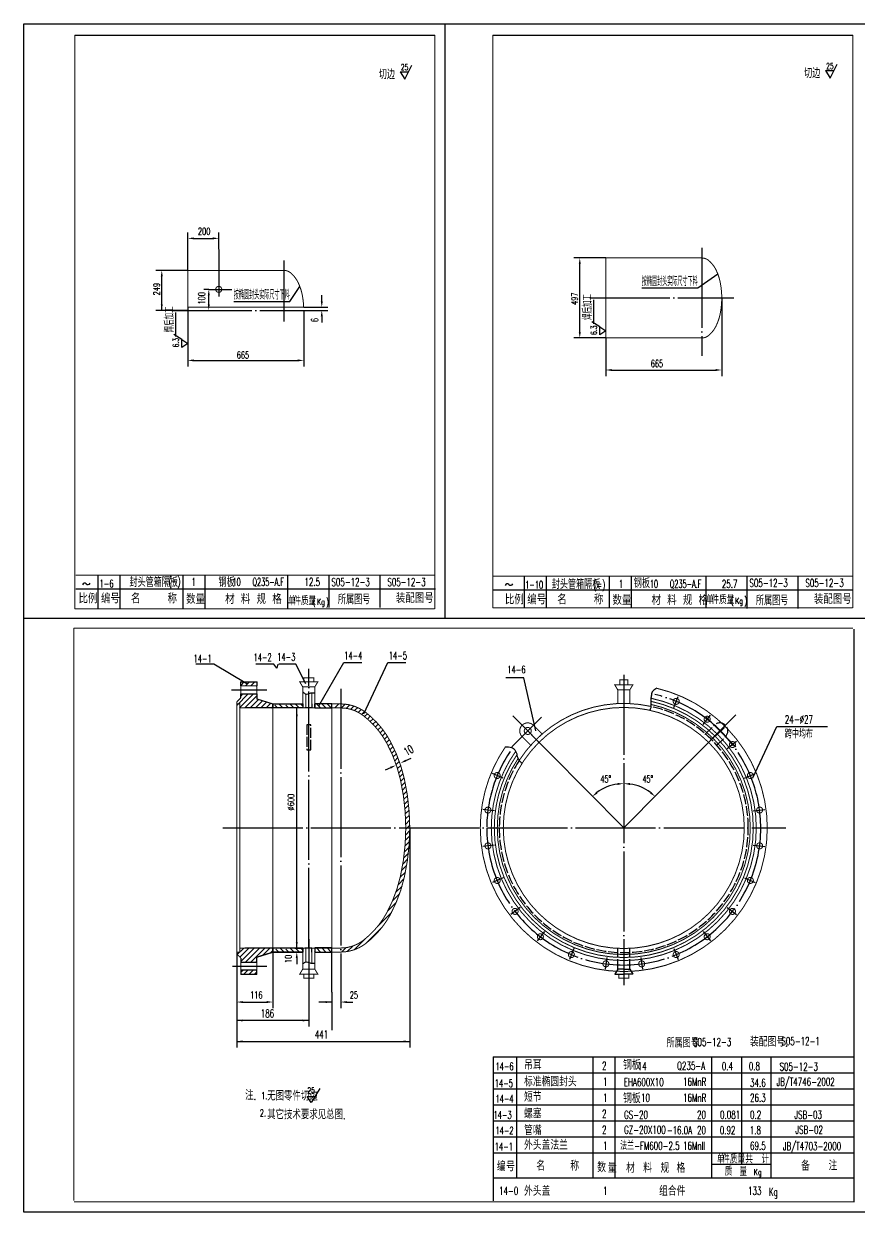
# Model space of a CAD drawing. Extents: x 0 to 841, y 0 to 594.
# Drawn here: x 0 to 418, y 0 to 594 of the extents above; entities that cross this region are included whole.
import ezdxf
from ezdxf.enums import TextEntityAlignment as Align

# ---------------------------------------------------------------- set-up
doc = ezdxf.new("R2010")
doc.units = 0
doc.header["$MEASUREMENT"] = 0
for name, pattern in [('A', [96, 45, -3, 0, -3, 45]), ('DH', [44, 40, -2, 0, -2]), ('XX', [6, 5, -1])]:
    doc.linetypes.add(name, pattern=pattern)
doc.layers.get('0').update_dxf_attribs({"linetype": 'CONTINUOUS'})
for name, color, linetype in [('1', 2, 'DH'), ('3', 3, 'XX'), ('4', 4, 'A'), ('5', 6, 'CONTINUOUS')]:
    doc.layers.add(name, color=color, linetype=linetype)
doc.styles.add('HZ', font='txt', dxfattribs={"width": 0.65, "bigfont": 'hztxt'})
doc.styles.add('HZ1', font='TXT1', dxfattribs={"width": 0.65, "bigfont": 'hzdx'})

# ---------------------------------------------------------------- blocks, each defined once
blk = doc.blocks.new('*X14')
at = {"color": 0}
for p, q in [((169.84, 260), (171.72, 261.88)), ((172.28, 259.79), (174, 261.5)), ((174.47, 259.32), (176.06, 260.92)), ((176.44, 258.64), (177.96, 260.17)), ((178.25, 257.79), (179.72, 259.26)), ((179.89, 256.79), (181.33, 258.23)), ((181.41, 255.66), (182.83, 257.08)), ((182.86, 254.45), (184.27, 255.87)), ((184.24, 253.19), (185.66, 254.6)), ((185.57, 251.86), (186.99, 253.28)), ((186.85, 250.49), (188.26, 251.9)), ((188.06, 249.05), (189.48, 250.47)), ((189.22, 247.55), (190.65, 248.98)), ((190.32, 246), (191.76, 247.44)), ((191.35, 244.39), (192.81, 245.84)), ((192.33, 242.71), (193.8, 244.18)), ((193.25, 240.98), (194.73, 242.46)), ((194.12, 239.2), (195.62, 240.7)), ((194.96, 237.39), (196.47, 238.9)), ((195.75, 235.53), (197.28, 237.06)), ((196.5, 233.62), (198.05, 235.17)), ((197.2, 231.67), (198.77, 233.24)), ((197.85, 229.67), (199.45, 231.27)), ((198.46, 227.62), (200.07, 229.24)), ((199.01, 225.52), (200.65, 227.17)), ((199.5, 223.36), (201.18, 225.04)), ((199.95, 221.17), (201.65, 222.86)), ((200.37, 218.93), (202.09, 220.65)), ((200.74, 216.65), (202.48, 218.39)), ((201.07, 214.33), (202.84, 216.1)), ((201.35, 211.96), (203.15, 213.76)), ((201.59, 209.54), (203.42, 211.38)), ((201.77, 207.08), (203.64, 208.95)), ((201.91, 204.56), (203.81, 206.47)), ((201.98, 201.98), (203.93, 203.93)), ((201.95, 196.65), (203.99, 198.69)), ((202, 199.35), (203.99, 201.34)), ((201.36, 188.1), (203.58, 190.32)), ((201.63, 191.03), (203.79, 193.19)), ((201.83, 193.88), (203.93, 195.97)), ((200.52, 181.95), (202.9, 184.34)), ((200.99, 185.08), (203.29, 187.38)), ((199.93, 178.72), (202.42, 181.2)), ((198.28, 171.77), (201.08, 174.57)), ((199.21, 175.35), (201.82, 177.95)), ((195.36, 163.54), (198.87, 167.05)), ((197.04, 167.88), (200.13, 170.97)), ((192.98, 158.51), (197.18, 162.71)), ((188.01, 150.89), (194.8, 157.68)), ((182.18, 142.41), (190.19, 150.41)), ((176.28, 139.16), (181.71, 144.58)), ((169.82, 138), (171.99, 140.17)), ((172.73, 138.26), (175.46, 140.99))]:
    blk.add_line(p, q, dxfattribs=at)
blk = doc.blocks.new('V2Z')
for p, q in [((2, 3), (4.5, 7)), ((-2, 3), (2, 3)), ((0, 0), (-2, 3)), ((2, 3), (0, 0))]:
    blk.add_line(p, q)
at = {"style": 'HZ', "width": 0.6}
blk.add_text('25', height=3, dxfattribs=at).set_placement((-2, 4.5))
blk = doc.blocks.new('V2', base_point=(443, 362.5))
for p, q in [((443, 362.5), (446.5, 369.5)), ((440.74, 366.27), (443, 362.5)), ((440.74, 366.27), (444.5, 366.27))]:
    blk.add_line(p, q)
at = {"style": 'HZ', "width": 0.6}
blk.add_text('25', height=3, dxfattribs=at).set_placement((441, 367))
blk = doc.blocks.new('C4Z')
for p, q in [((2.5, 3), (5, 7)), ((0.5, 0), (-1.5, 3)), ((-1.5, 3), (2.5, 3)), ((2.5, 3), (0.5, 0))]:
    blk.add_line(p, q)
at = {"style": 'HZ', "width": 0.6}
blk.add_text('6.3', height=3, dxfattribs=at).set_placement((-1.5, 4.5))
blk = doc.blocks.new('F')
at = {"style": 'HZ', "width": 0.7}
for s, p in [('单  ', (7.05, 14.32)), ('件质量', (9.68, 14.32)), ('质', (10.9, 8.18))]:
    blk.add_text(s, height=4, dxfattribs=at).set_placement(p)
blk = doc.blocks.new('D')
at = {"style": 'HZ'}
for s, height, width, p in [('单  ', 4, 0.7, (2.95, 4.05)), ('件质量', 4, 0.7, (5.59, 4.05)), ('(', 3.5, 0.6, (15.27, 4.16)), ('Kg', 3, 0.7, (17.36, 4.1)), (')', 3.5, 0.6, (22, 3.89))]:
    blk.add_text(s, height=height, dxfattribs=dict(at, width=width)).set_placement(p)
blk = doc.blocks.new('BL')
at = {"layer": '5'}
for centre, radius, start, end in [((1.27, -0.34), 1.12, 49.07788, 162.09786), ((2.91, 1.38), 1.26, 223.92906, 329.5545)]:
    blk.add_arc(centre, radius, start, end, dxfattribs=at)
blk = doc.blocks.new('L')
at = {"layer": '4'}
blk.add_blockref('BL', (2.98, 2.54), dxfattribs=at)

msp = doc.modelspace()

# ---------------------------------------------------------------- linework, layer by layer
for p, q in [((0, 0), (0, 594)), ((0, 594), (841, 594)), ((25.5, 588.33), (205.5, 588.33)), ((210.5, 594), (210.5, 297)), ((234.5, 588.33), (414.5, 588.33)), ((82, 470.82), (82, 489.75)), ((97.5, 481.32), (97.5, 489.75)), ((85, 486.75), (94.5, 486.75)), ((97.5, 481.25), (97.5, 457.75)), ((291, 476.95), (275, 476.95)), ((82, 470.75), (66, 470.75)), ((278, 439.95), (278, 473.95)), ((69, 450.75), (69, 467.75)), ((337, 461.95), (347.02, 468.96)), ((92.5, 461.25), (90, 461.25)), ((92.5, 461.25), (104, 461.25)), ((92.5, 453.75), (92.5, 458.25)), ((92.56, 461.25), (95.5, 461.25)), ((133, 455.25), (138.02, 462.76)), ((149, 455.29), (149, 458.29)), ((309, 461.95), (337, 461.95)), ((82, 452.29), (82, 422.75)), ((105, 455.25), (133, 455.25)), ((140.03, 452.29), (152, 452.29)), ((285, 443.95), (285, 455.95)), ((349, 456.95), (349, 417.95)), ((82, 450.75), (66, 450.75)), ((76, 437.75), (76, 449.75)), ((92.56, 450.75), (95.5, 450.75)), ((140, 450.75), (140, 422.75)), ((146.06, 450.75), (152, 450.75)), ((149, 447.75), (149, 444.75)), ((291, 436.95), (275, 436.95)), ((291, 436.95), (291, 417.95)), ((85, 425.75), (137, 425.75)), ((294, 420.95), (346, 420.95)), ((37.01, 318.45), (37.01, 301.5)), ((48.01, 318.45), (48.01, 301.5)), ((79.51, 318.45), (79.51, 301.5)), ((90.51, 318.45), (90.51, 301.5)), ((131.92, 318.45), (131.92, 301.5)), ((152.58, 318.15), (152.58, 302.2)), ((178.07, 318.2), (178.07, 302.2)), ((250.16, 317.95), (250.16, 302)), ((261.16, 317.95), (261.16, 302)), ((292.66, 317.95), (292.66, 302)), ((303.66, 317.95), (303.66, 302)), ((341.03, 317.95), (341.03, 302)), ((361.58, 317.65), (361.58, 301.7)), ((387.07, 317.7), (387.07, 301.7)), ((205.85, 311.45), (26.01, 311.45)), ((414.5, 310.95), (234.5, 310.95)), ((0, 297), (841, 297)), ((95, 273.97), (86, 273.97)), ((111.5, 264.05), (95, 273.97)), ((125, 273.97), (116, 273.97)), ((126.5, 271.97), (125, 273.97)), ((127, 273.97), (126.5, 271.97)), ((136, 273.97), (127.5, 273.97)), ((141, 264.05), (136, 273.97)), ((147.5, 253.05), (159.99, 274.75)), ((159.99, 274.75), (168.99, 274.75)), ((170, 249.05), (181.99, 274.75)), ((181.99, 274.75), (190.99, 274.75)), ((142.5, 263.05), (142.5, 267.55)), ((108.5, 263.05), (108.5, 265.05)), ((108.5, 265.05), (116.5, 265.05)), ((116.5, 265.05), (116.5, 263.05)), ((250, 267.05), (241, 267.05)), ((256, 240.55), (250, 267.05)), ((103.84, 261.05), (121.5, 261.05)), ((108.5, 257.05), (108.5, 259.05)), ((108.5, 259.05), (116.5, 259.05)), ((108.5, 257.05), (108.5, 259.05)), ((116.5, 259.05), (116.5, 256.55)), ((116.5, 256.55), (124.5, 254.05)), ((124.5, 252.05), (110.5, 252.05)), ((124.5, 254.05), (124.5, 252.05)), ((124.5, 254.05), (139.5, 254.05)), ((124.5, 252.05), (124.5, 254.05)), ((124.5, 254.05), (139.5, 254.05)), ((139.5, 252.05), (124.5, 252.05)), ((139.5, 254.05), (139.5, 252.05)), ((139.5, 254.05), (139.5, 252.05)), ((144, 252.05), (140.5, 252.05)), ((144, 254.05), (144, 252.05)), ((145.5, 252.05), (145.5, 254.05)), ((145.5, 254.05), (145.5, 252.05)), ((154, 254.05), (145.5, 254.05)), ((145.5, 252.05), (154, 252.05)), ((154, 252.05), (154, 254.05)), ((157.5, 254.05), (155.5, 252.05)), ((244.05, 232.6), (258.89, 247.45)), ((300, 192.05), (244.47, 248.02)), ((300, 192.05), (356.03, 248.52)), ((355.95, 232.6), (341.11, 247.45)), ((252, 240.55), (256.56, 236)), ((348, 240.55), (343.44, 236)), ((350.85, 243.41), (350.85, 243.41)), ((350.85, 243.41), (350.85, 243.41)), ((364.55, 217.14), (376.54, 242.84)), ((376.54, 242.84), (401.93, 242.84)), ((124.5, 132.05), (110.5, 132.05)), ((124.5, 130.05), (124.5, 132.05)), ((124.5, 130.05), (124.5, 132.05)), ((139.46, 131.91), (124.52, 131.91)), ((124.52, 131.91), (124.52, 130)), ((135.56, 132.05), (139.5, 132.05)), ((139.46, 129.81), (139.46, 131.91)), ((139.5, 130.05), (139.5, 132.05)), ((139.5, 132.05), (139.5, 130.05)), ((144, 132.05), (140.5, 132.05)), ((142.5, 136.55), (142.5, 113.55)), ((144, 130.05), (144, 132.05)), ((144, 130.05), (144, 132.05)), ((145.5, 132.05), (145.5, 130.05)), ((145.5, 132.05), (145.5, 130.05)), ((153.97, 132.1), (145.52, 132.1)), ((145.52, 132.1), (145.52, 130)), ((153.97, 130), (153.97, 132.1)), ((300, 136.55), (300, 113.55)), ((108.5, 127.05), (108.5, 125.05)), ((108.5, 125.05), (116.5, 125.05)), ((116.5, 127.55), (124.5, 130.05)), ((116.5, 125.05), (116.5, 127.55)), ((139.5, 130.05), (124.5, 130.05)), ((124.52, 130), (139.3, 130)), ((124.52, 129.93), (124.52, 102.05)), ((136.06, 130.05), (139.5, 130.05)), ((136.5, 127.05), (136.5, 124.05)), ((145.52, 130), (153.97, 130)), ((154, 110.05), (154, 130.05)), ((104.42, 123.05), (121.5, 123.05)), ((108.5, 121.05), (108.5, 119.05)), ((116.5, 121.05), (108.5, 121.05)), ((108.5, 119.05), (116.5, 119.05)), ((116.5, 119.05), (116.5, 121.05)), ((142.5, 121.05), (142.5, 116.55)), ((300, 121.05), (300, 116.55)), ((106.5, 108.99), (106.5, 102.05)), ((154, 109.99), (154, 102.05)), ((154, 109.99), (154, 102.05)), ((158.5, 111.49), (158.5, 102.05)), ((106.5, 105.49), (106.5, 101.55)), ((109.5, 105.05), (121.52, 105.05)), ((142.5, 104.49), (142.5, 101.55)), ((154, 105.05), (147.5, 105.05)), ((154, 103.99), (154, 91.05)), ((161.5, 105.05), (164.5, 105.05)), ((106.5, 93.99), (106.5, 91.05)), ((234.65, 77.7), (234.65, 5.7)), ((234.65, 77.7), (414.65, 77.7)), ((246.49, 17.2), (246.49, 77.7)), ((284.65, 17.2), (284.65, 77.7)), ((295.65, 17.2), (295.65, 77.7)), ((344, 17.59), (344, 77.7)), ((358.88, 77.7), (358.88, 24.03)), ((373.65, 17.2), (373.65, 77.7)), ((234.65, 69.7), (414.65, 69.7)), ((234.65, 61.7), (414.65, 61.7)), ((234.65, 53.7), (414.65, 53.7)), ((234.65, 45.7), (414.65, 45.7)), ((234.65, 37.7), (414.65, 37.7)), ((234.65, 29.7), (414.65, 29.7)), ((344, 24.03), (373.65, 24.03)), ((234.62, 17.2), (414.65, 17.2)), ((841, 0), (0, 0))]:
    msp.add_line(p, q)
at = {"color": 0}
for p, q in [((108.5, 263.29), (110.27, 265.05)), ((110.92, 263.05), (112.92, 265.05)), ((113.57, 263.05), (115.57, 265.05)), ((116.22, 263.05), (116.5, 263.33)), ((106.5, 253.33), (112.22, 259.05)), ((107.87, 252.05), (114.87, 259.05)), ((108.5, 257.99), (109.57, 259.05)), ((110.52, 252.05), (116.5, 258.03)), ((113.18, 252.05), (117.4, 256.27)), ((115.83, 252.05), (119.42, 255.64)), ((118.48, 252.05), (121.44, 255.01)), ((121.13, 252.05), (123.46, 254.38)), ((123.78, 252.05), (124.5, 252.77)), ((126.94, 252.05), (125.5, 253.5)), ((129.6, 252.05), (127.6, 254.05)), ((132.44, 252.05), (131, 253.5)), ((135.1, 252.05), (133.1, 254.05)), ((137.75, 252.05), (135.75, 254.05)), ((139.5, 252.95), (138.4, 254.05)), ((145.7, 252.05), (145.5, 252.26)), ((148.35, 252.05), (146.35, 254.05)), ((151.01, 252.05), (149.01, 254.05)), ((153.66, 252.05), (151.66, 254.05)), ((106.75, 128.8), (110, 132.05)), ((108, 127.55), (112.5, 132.05)), ((108.5, 125.4), (115.15, 132.05)), ((110.8, 125.05), (117.8, 132.05)), ((113.45, 125.05), (120.45, 132.05)), ((119.56, 128.51), (123.11, 132.05)), ((123.42, 129.72), (124.5, 130.8)), ((127.53, 130), (126.02, 131.51)), ((130.18, 130), (128.27, 131.91)), ((132.53, 130), (131.02, 131.51)), ((135.18, 130), (133.27, 131.91)), ((137.83, 130), (135.92, 131.91)), ((139.46, 131.01), (138.57, 131.91)), ((148.44, 130), (146.33, 132.1)), ((151.09, 130), (148.98, 132.1)), ((153.74, 130), (151.64, 132.1)), ((116.11, 125.05), (116.5, 125.45)), ((145.78, 130), (145.52, 130.26)), ((108.5, 120.1), (109.45, 121.05)), ((110.11, 119.05), (112.11, 121.05)), ((112.76, 119.05), (114.76, 121.05)), ((115.41, 119.05), (116.5, 120.14))]:
    msp.add_line(p, q, dxfattribs=at)
at = {"color": 0, "linetype": 'ByBlock'}
for p, q in [((136.53, 132.05), (136.53, 252.05)), ((191.05, 225.74), (193.76, 227.01)), ((183.39, 222.17), (180.67, 220.9)), ((193, 191.99), (193, 82.36)), ((106.5, 130.05), (106.5, 82.36)), ((142.5, 129.99), (142.5, 92.86)), ((142.5, 95.86), (106.5, 95.86)), ((106.5, 85.36), (193, 85.36))]:
    msp.add_line(p, q, dxfattribs=at)
for points, const_width in [([(25.5, 588.33), (25.5, 301.5)], 0.5), ([(205.5, 588.33), (205.5, 301.5)], 0.5), ([(234.5, 588.33), (234.5, 302)], 0.5), ([(414.5, 588.33), (414.5, 302)], 0.5), ([(291, 456.95), (291, 476.95), (339, 476.95)], 0.5), ([(82, 452.29), (82, 470.75), (130, 470.75)], 0.5), ([(139.97, 452.29), (82, 452.29)], 0.5), ([(291, 456.95), (291, 436.95), (339, 436.95)], 0.5), ([(205.85, 318.45), (26.01, 318.45)], 0.5), ([(414.5, 317.95), (234.5, 317.95)], 0.5), ([(25.5, 301.5), (205.5, 301.5)], 0.5), ([(25.5, 301.5), (205.5, 301.5)], 0.5), ([(25.5, 301.5), (205.5, 301.5)], 0.5), ([(234.5, 302), (414.5, 302)], 0.5), ([(25, 292), (414.65, 292)], 0.5), ([(25, 292), (25, 5.7)], 0.5), ([(415.15, 291.5), (415.15, 5.2), (25.15, 5.2)], 0.6), ([(142.5, 267.05), (140, 267.05), (140, 265.05)], 0.5), ([(142.5, 267.05), (145, 267.05), (145, 265.05)], 0.5), ([(108.5, 257.05), (108.5, 265.05), (116.5, 265.05), (116.5, 256.55), (124.5, 254.05)], 0.5), ([(108.5, 263.05), (116.5, 263.05)], 0.5), ([(142.5, 262.55), (139.5, 262.55), (138, 265.05), (142.5, 265.05)], 0.5), ([(139.5, 262.55), (139.5, 252.05)], 0.5), ([(142.5, 262.55), (145.5, 262.55), (147, 265.05), (142.5, 265.05)], 0.5), ([(145.5, 262.55), (145.5, 252.05)], 0.5), ([(297, 261.05), (295.5, 263.55), (300, 263.55)], 0.5), ([(300, 266.05), (298, 266.05), (298, 263.55)], 0.5), ([(300, 266.05), (302, 266.05), (302, 263.55)], 0.5), ([(303, 261.05), (304.5, 263.55), (300, 263.55)], 0.5), ([(108.5, 257.05), (106.5, 255.05)], 0.5), ([(108.5, 259.05), (116.5, 259.05)], 0.5), ([(141, 259.05), (141, 252.05)], 0.5), ([(144, 259.63), (144, 252.05)], 0.5), ([(297, 254.23), (297, 261.05), (300, 261.05)], 0.5), ([(303, 254.23), (303, 261.05), (300, 261.05)], 0.5), ([(106.5, 252.05), (106.5, 255.05)], 0.5), ([(106.5, 254.05), (108, 254.05), (108, 192.05)], 0.5), ([(106.5, 252.05), (106.5, 192.05)], 0.5), ([(106.5, 252.05), (106.5, 252.05)], 0.5), ([(124.5, 252.05), (108, 252.05)], 0.5), ([(124.5, 254.05), (124.5, 192.05)], 0.5), ([(139.5, 254.05), (124.5, 254.05)], 0.5), ([(158.5, 252.05), (124.5, 252.05)], 0.5), ([(158.5, 254.05), (145.5, 254.05)], 0.5), ([(154, 254.05), (154, 192.05)], 0.5), ([(106.5, 130.05), (108, 130.05), (108, 192.05)], 0.5), ([(106.5, 132.05), (106.5, 192.05)], 0.5), ([(124.5, 130.05), (124.5, 192.05)], 0.5), ([(154, 130.05), (154, 192.05)], 0.5), ([(106.5, 132.05), (106.5, 129.05)], 0.5), ([(124.5, 132.05), (108, 132.05)], 0.5), ([(158.5, 132.05), (124.5, 132.05)], 0.5), ([(139.5, 121.55), (139.5, 132.05)], 0.5), ([(141, 125.05), (141, 132.05)], 0.5), ([(144, 124.48), (144, 132.05)], 0.5), ([(145.5, 121.55), (145.5, 132.05)], 0.5), ([(108.5, 127.05), (106.5, 129.05)], 0.5), ([(106.5, 129.05), (106.5, 129.05)], 0.5), ([(108.5, 127.05), (108.5, 119.05), (116.5, 119.05), (116.5, 127.55), (124.5, 130.05)], 0.5), ([(108.5, 125.05), (116.5, 125.05)], 0.5), ([(139.5, 130.05), (124.5, 130.05)], 0.5), ([(158.5, 130.05), (145.5, 130.05)], 0.5), ([(108.5, 121.05), (116.5, 121.05)], 0.5), ([(142.5, 121.55), (139.5, 121.55), (138, 119.05), (142.5, 119.05)], 0.5), ([(142.5, 117.05), (140, 117.05), (140, 119.05)], 0.5), ([(142.5, 121.55), (145.5, 121.55), (147, 119.05), (142.5, 119.05)], 0.5), ([(142.5, 117.05), (145, 117.05), (145, 119.05)], 0.5), ([(296.31, 120.4), (295.5, 119.05), (304.5, 119.05), (303.69, 120.4)], 0.3), ([(300, 117.05), (297.5, 117.05), (297.5, 119.05)], 0.5), ([(300, 117.05), (302.5, 117.05), (302.5, 119.05)], 0.5)]:
    msp.add_lwpolyline(points, dxfattribs=dict(const_width=const_width))
at = {"const_width": 0.5}
for points in [[(339, 436.95, 0.174705), (342.39, 438.17, 0.104203), (346.07, 442.81, 0.064948), (348.17, 448.86, 0.051099), (349, 456.95, 0.051099), (348.17, 465.04, 0.064948), (346.07, 471.09, 0.104203), (342.39, 475.73, 0.174705), (339, 476.95, 0.174705)], [(139.97, 452.29, 0.041439), (139.17, 458.84, 0.064948), (137.07, 464.9, 0.104203), (133.39, 469.53, 0.174705), (130, 470.75, 0.174705)], [(228.25, 192.05, 1), (371.75, 192.05, 0.347367), (316.6, 261.86, 1)], [(233.75, 192.05, 1), (366.25, 192.05, 0.355017), (313.57, 256.9, 0.349839)], [(235.25, 192.05, 1), (364.75, 192.05, 0.353954), (313.5, 255.38, 0.349839)], [(158.5, 130.05, 0.164676), (170.92, 134.26, 0.105774), (183.24, 148.68, 0.069037), (190.27, 167.44, 0.055234), (193, 192.05, 0.055234), (190.27, 216.67, 0.069037), (183.24, 235.43, 0.105774), (170.92, 249.85, 0.164676), (158.5, 254.05, 0.164676)], [(158.5, 132.05, 0.164676), (169.7, 135.85, 0.105774), (181.48, 149.63, 0.069037), (188.32, 167.88, 0.055234), (191, 192.05, 0.055234), (188.32, 216.23, 0.069037), (181.48, 234.48, 0.105774), (169.7, 248.26, 0.164676), (158.5, 252.05, 0.164676)], [(236.75, 192.05, 1), (363.25, 192.05, 0.352223), (313.57, 253.83, 0.349839)], [(313.58, 252.8, 0.314026), (247.72, 225.84, 1)], [(253.75, 233.15), (249.15, 237.75, -0.414214), (249.15, 243.41), (249.15, 243.41)], [(259.4, 238.81), (254.81, 243.41, 0.414214), (249.15, 243.41), (249.15, 243.41)], [(240.87, 232.69, 0.15166), (228.25, 192.05, 1)], [(245.95, 230.36, 0.155368), (233.75, 192.05, 0.146931)], [(246.57, 228.64, 0.151236), (235.25, 192.05, 0.146931)], [(247.22, 226.9, 0.146931), (236.75, 192.05, 0.146931)]]:
    msp.add_lwpolyline(points, format="xyb", dxfattribs=at)
for points in [[(96, 461.25, 1), (99, 461.25, 1)], [(325.56, 253.99, 1), (326.87, 256.69, 1)], [(239.75, 192.05, 1), (360.25, 192.05, 1)], [(340.72, 245.27, 1), (342.68, 247.53, 1)], [(250.76, 239.32, 1), (253.24, 241.79, 1)], [(353.1, 232.92, 1), (355.59, 234.59, 1)], [(238.06, 217.61, 1), (235.37, 218.93, 1)], [(361.87, 217.78, 1), (364.7, 218.76, 1)], [(233.56, 200.71, 1), (230.61, 201.28, 1)], [(366.42, 200.89, 1), (369.41, 201.1, 1)], [(233.58, 183.22, 1), (230.59, 183.01, 1)], [(366.44, 183.4, 1), (369.39, 182.83, 1)], [(238.13, 166.33, 1), (235.3, 165.35, 1)], [(361.94, 166.5, 1), (364.63, 165.18, 1)], [(246.9, 151.19, 1), (244.41, 149.52, 1)], [(353.21, 151.34, 1), (355.48, 149.37, 1)], [(259.28, 138.84, 1), (257.32, 136.58, 1)], [(340.86, 138.95, 1), (342.54, 136.47, 1)], [(274.44, 130.12, 1), (273.13, 127.42, 1)], [(291.34, 125.61, 1), (290.77, 122.67, 1)], [(308.84, 125.64, 1), (309.05, 122.64, 1)], [(325.72, 130.19, 1), (326.7, 127.35, 1)]]:
    msp.add_lwpolyline(points, format="xyb", close=True, dxfattribs=at)
for points in [[(316.6, 261.86, 0.083408), (314.64, 260.64, 0.155738), (314, 259.55, 0.02594), (313.63, 257.47, 0.028705), (313.5, 255.55, 0.022108), (313.55, 254.04, -0.026945), (313.58, 252.8, -0.07118), (313.47, 252.13, -0.036185), (312.96, 250.89)], [(139.38, 260.16, 0.117525), (140.73, 259.17, 0.156052), (142, 259.05, 0.052107), (142.76, 259.31, -0.054052), (143.5, 259.55, -0.052994), (144.42, 259.65, -0.044994), (145.5, 259.55)], [(240.87, 232.69, -0.096222), (243.88, 232.24, -0.148114), (245.5, 231.05, -0.123575), (246.61, 228.4, 0.127755), (247.72, 225.84, 0.031358), (248.32, 225.15, 0.025247), (249.16, 224.39)], [(139.38, 123.95, -0.117525), (140.73, 124.94, -0.156052), (142, 125.05, -0.052107), (142.76, 124.8, 0.054052), (143.5, 124.55, 0.052994), (144.42, 124.46, 0.044994), (145.5, 124.55)]]:
    msp.add_lwpolyline(points, format="xyb")
at = {"color": 0, "linetype": 'ByBlock'}
for start, end in [(97.97419, 127.24875), (52.75125, 82.02581)]:
    msp.add_arc((300, 192.05), 22.19, start, end, dxfattribs=at)
msp.add_point((300, 123.55))
for points in [[(85, 486.25), (85, 487.25), (82, 486.75)], [(94.5, 486.25), (94.5, 487.25), (97.5, 486.75)], [(278.5, 473.95), (277.5, 473.95), (278, 476.95)], [(69.5, 467.75), (68.5, 467.75), (69, 470.75)], [(93, 458.25), (92, 458.25), (92.5, 461.25)], [(69.5, 453.75), (68.5, 453.75), (69, 450.75)], [(93, 453.75), (92, 453.75), (92.5, 450.75)], [(149.5, 455.29), (148.5, 455.29), (149, 452.29)], [(149.5, 447.75), (148.5, 447.75), (149, 450.75)], [(278.5, 439.95), (277.5, 439.95), (278, 436.95)], [(85, 425.25), (85, 426.25), (82, 425.75)], [(137, 425.25), (137, 426.25), (140, 425.75)], [(294, 420.45), (294, 421.45), (291, 420.95)], [(346, 420.45), (346, 421.45), (349, 420.95)], [(137, 135.05), (136, 135.05), (136.5, 132.05)], [(137, 127.05), (136, 127.05), (136.5, 130.05)], [(109.5, 104.55), (109.5, 105.55), (106.5, 105.05)], [(121.52, 104.55), (121.52, 105.55), (124.52, 105.05)], [(151, 104.55), (151, 105.55), (154, 105.05)], [(161.5, 104.55), (161.5, 105.55), (158.5, 105.05)]]:
    msp.add_solid(points)
for points in [[(137.03, 247.87), (136.03, 247.87), (136.53, 250.87)], [(191.26, 225.29), (190.83, 226.2), (188.33, 224.47)], [(183.6, 221.72), (183.18, 222.62), (186.11, 223.44)], [(296.96, 213.53), (296.89, 214.53), (299.91, 214.25)], [(303.04, 213.53), (303.11, 214.53), (300.09, 214.25)], [(286.9, 209.34), (286.24, 210.1), (284.31, 207.75)], [(313.1, 209.34), (313.76, 210.1), (315.69, 207.75)], [(109.5, 95.36), (109.5, 96.36), (106.5, 95.86)], [(139.5, 95.36), (139.5, 96.36), (142.5, 95.86)], [(109.5, 84.86), (109.5, 85.86), (106.5, 85.36)], [(190, 84.86), (190, 85.86), (193, 85.36)]]:
    msp.add_solid(points, dxfattribs=at)
at = {"layer": '1'}
for p, q in [((339, 481.95), (339, 427.95)), ((130, 475.75), (130, 445.25)), ((283, 456.95), (355, 456.95)), ((74, 450.75), (146, 450.75)), ((142.5, 132.05), (142.5, 271.55)), ((300, 268.55), (300, 115.05)), ((158.5, 261.55), (158.5, 111.55)), ((324.97, 252.34), (327.22, 257.77)), ((339.72, 243.82), (343.3, 248.49)), ((346.14, 238.19), (350.3, 242.35)), ((351.77, 231.78), (356.43, 235.36)), ((239.72, 217.02), (234.28, 219.28)), ((360.28, 217.02), (365.72, 219.28)), ((235.31, 200.57), (229.48, 201.34)), ((364.69, 200.57), (370.52, 201.34)), ((99.5, 192.05), (381, 192.05)), ((235.31, 183.54), (229.48, 182.77)), ((364.69, 183.54), (370.52, 182.77)), ((239.72, 167.08), (234.28, 164.83)), ((360.28, 167.08), (365.72, 164.83)), ((248.23, 152.33), (243.57, 148.75)), ((351.77, 152.33), (356.43, 148.75)), ((260.28, 140.29), (256.7, 135.62)), ((339.72, 140.29), (343.3, 135.62)), ((275.03, 131.77), (272.78, 126.34)), ((324.97, 131.77), (327.22, 126.34)), ((291.48, 127.36), (290.72, 121.53)), ((308.52, 127.36), (309.28, 121.53))]:
    msp.add_line(p, q, dxfattribs=at)
at = {"layer": '1', "linetype": 'DH'}
for points in [[(231.5, 192.05, 1), (368.5, 192.05, 0.348544), (315.57, 258.76, 1)], [(243.2, 230.35, 0.149409), (231.5, 192.05, 1)]]:
    msp.add_lwpolyline(points, format="xyb", dxfattribs=at)
at = {"layer": '3'}
for p, q in [((141.5, 243.55), (141.5, 231.05)), ((143.5, 243.55), (141.5, 243.55)), ((143.5, 231.05), (143.5, 243.55)), ((340.6, 238.81), (345.19, 243.41)), ((346.25, 233.15), (350.85, 237.75)), ((141.5, 231.05), (143.5, 231.05)), ((297, 121.55), (297, 132.05)), ((303, 121.55), (303, 132.05)), ((297, 121.55), (295.5, 119.05)), ((295.5, 119.05), (300, 119.05)), ((300, 121.55), (297, 121.55)), ((300, 121.55), (303, 121.55)), ((304.5, 119.05), (300, 119.05)), ((303, 121.55), (304.5, 119.05))]:
    msp.add_line(p, q, dxfattribs=at)
for points in [[(237.75, 192.05, 1), (362.25, 192.05, 0.351157), (313.58, 252.8, 1)], [(247.72, 225.84, 0.14441), (237.75, 192.05, 1)]]:
    msp.add_lwpolyline(points, format="xyb", dxfattribs=at)
for start, end in [(45, 135), (315, 45)]:
    msp.add_arc((348.02, 240.58), 4, start, end, dxfattribs=at)

# ---------------------------------------------------------------- block references
for name, p in [('V2', (190.5, 566.28)), ('V2', (403.18, 566.88)), ('L', (26.23, 311.07)), ('L', (237.59, 310.75)), ('D', (129.2, 299.41)), ('D', (338.29, 299.95)), ('*X14', (-11, -7.95)), ('V2Z', (143.78, 54.89)), ('F', (339.57, 10.13))]:
    msp.add_blockref(name, p)
at = {"rotation": 90}
for p in [(291, 439.95), (82, 433.75)]:
    msp.add_blockref('C4Z', p, dxfattribs=at)

# ---------------------------------------------------------------- texts
for s, height, style, width, p in [('切边', 5, 'HZ', 0.6, (177.5, 566.28)), ('切边', 5, 'HZ', 0.6, (390.18, 566.88)), ('200', 3.5, 'HZ', 0.65, (87.1, 488.5)), ('665', 3.5, 'HZ', 0.65, (106.5, 426.75)), ('665', 3.5, 'HZ', 0.65, (313.5, 422.45)), ('1-6', 3.8, 'HZ1', 0.65, (37.91, 312.3)), ('封头管箱隔板', 5, 'HZ', 0.6, (52.85, 312.5)), ('(-)', 4, 'HZ', 0.65, (72.43, 313.28)), ('1', 4, 'HZ', 0.6, (83.85, 313)), ('钢板', 5, 'HZ', 0.6, (97.35, 312.5)), ('10', 4, 'HZ', 0.6, (104.35, 313)), ('Q235-A.F', 4, 'HZ', 0.6, (114.35, 313)), ('12.5', 4, 'HZ', 0.65, (140.35, 313)), ('S05-12-3', 4, 'HZ', 0.65, (153.82, 312.96)), ('S05-12-3', 4, 'HZ', 0.65, (181.78, 312.96)), ('1-10', 3.8, 'HZ1', 0.65, (250.62, 311.7)), ('封头管箱隔板', 5, 'HZ', 0.6, (264, 311.5)), ('(=)', 4, 'HZ', 0.65, (284.73, 311.67)), ('1', 4, 'HZ', 0.6, (297.5, 312)), ('钢板', 5, 'HZ', 0.6, (305, 312)), ('10', 4, 'HZ', 0.6, (313, 312)), ('Q235-A.F', 4, 'HZ', 0.6, (323, 312)), ('25.7', 4, 'HZ', 0.65, (349, 312)), ('S05-12-3', 4, 'HZ', 0.65, (362.82, 312.51)), ('S05-12-3', 4, 'HZ', 0.65, (390.78, 312.51)), ('比例', 5, 'HZ', 0.7, (27.41, 304.33)), ('编号', 5, 'HZ', 0.7, (38.6, 304.33)), ('名    称', 5, 'HZ', 0.7, (53.6, 304.33)), ('数量', 5, 'HZ', 0.7, (81.19, 304.05)), ('材 料 规 格', 5, 'HZ', 0.7, (100.71, 304.05)), ('所属图号', 5, 'HZ', 0.6, (157.07, 303.89)), ('装配图号', 5, 'HZ', 0.7, (186.04, 304.55)), ('比例', 5, 'HZ', 0.7, (240.56, 303.83)), ('编号', 5, 'HZ', 0.7, (251.75, 303.83)), ('名    称', 5, 'HZ', 0.7, (266.75, 303.83)), ('数量', 5, 'HZ', 0.7, (294.34, 303.55)), ('材 料 规 格', 5, 'HZ', 0.7, (313.86, 303.55)), ('装配图号', 5, 'HZ', 0.7, (395.04, 304.05)), ('所属图号', 5, 'HZ', 0.6, (366.07, 303.39)), ('14-2', 3.8, 'HZ1', 0.65, (114.86, 275.39)), ('14-3', 3.8, 'HZ1', 0.65, (126.71, 275.64)), ('14-4', 3.8, 'HZ1', 0.65, (160.18, 276.33)), ('14-5', 3.8, 'HZ1', 0.65, (182.5, 276.33)), ('14-1', 3.8, 'HZ1', 0.65, (84.87, 274.82)), ('14-6', 3.8, 'HZ1', 0.65, (241.77, 269.36)), ('24-%%C27', 4, 'HZ', 0.65, (380.54, 244.34)), ('跨中均布', 4, 'HZ', 0.65, (380.54, 236.92)), ('116', 3.5, 'HZ', 0.65, (113.23, 106.8)), ('25', 3.5, 'HZ', 0.65, (163, 106.8)), ('186', 4, 'HZ', 0.65, (118.5, 97.36)), ('441', 4, 'HZ', 0.65, (145.5, 86.86)), ('所属图号', 5, 'HZ', 0.6, (321.36, 82.32)), ('S05-12-3', 4, 'HZ', 0.65, (334.6, 83.06)), ('装配图号:', 5, 'HZ', 0.65, (363.09, 82.81)), ('S05-12-1', 4, 'HZ', 0.65, (378.81, 83.52)), ('14-6', 3.8, 'HZ1', 0.65, (235.8, 70.98)), ('吊耳', 5, 'HZ', 0.65, (250.15, 71.2)), ('2', 4, 'HZ', 0.65, (289.15, 71.2)), ('钢板', 5, 'HZ', 0.65, (299.65, 71.2)), ('14', 4, 'HZ', 0.65, (307, 71)), ('Q235-A', 4, 'HZ', 0.65, (326.65, 71.2)), ('0.4', 4, 'HZ', 0.65, (349, 71)), ('0.8', 4, 'HZ', 0.65, (362.5, 71)), ('S05-12-3', 4, 'HZ', 0.65, (377.92, 70.75)), ('14-5', 3.8, 'HZ1', 0.65, (235.47, 62.57)), ('标准椭圆封头', 5, 'HZ', 0.65, (250.15, 62.87)), ('1', 4, 'HZ', 0.65, (289.65, 63.2)), ('EHA600X10', 4, 'HZ', 0.65, (300, 63)), ('16MnR', 4, 'HZ', 0.65, (329.65, 63.2)), ('34.6', 4, 'HZ', 0.65, (363.15, 62.7)), ('JB/T4746-2002', 4, 'HZ', 0.65, (376.4, 63.2)), ('注.', 4.8, 'HZ', 0.65, (110.67, 56.12)), ('1.', 3.5, 'HZ', 0.65, (118.65, 56.45)), ('无图零件切边', 4.8, 'HZ', 0.65, (121.7, 55.79)), ('短节', 5, 'HZ', 0.65, (250.15, 55.2)), ('钢板', 5, 'HZ', 0.65, (299.65, 54.54)), ('14-4', 3.8, 'HZ1', 0.65, (235.8, 54.81)), ('1', 4, 'HZ', 0.65, (289.65, 55.2)), ('10', 4, 'HZ', 0.65, (308.65, 55.2)), ('16MnR', 4, 'HZ', 0.65, (329.65, 55.2)), ('26.3', 4, 'HZ', 0.65, (363.15, 55.2)), ('2.', 3.5, 'HZ', 0.65, (117.98, 47.85)), ('其它技术要求见总图.', 4.8, 'HZ', 0.65, (121.7, 46.5)), ('14-3', 3.8, 'HZ1', 0.65, (234.83, 46.72)), ('螺塞', 5, 'HZ', 0.65, (250.15, 46.87)), ('2', 4, 'HZ', 0.65, (289.15, 47.2)), ('GS-20', 4, 'HZ', 0.65, (300.15, 46.7)), ('20', 4, 'HZ', 0.65, (336.65, 46.7)), ('0.081', 4, 'HZ', 0.65, (348.15, 46.7)), ('0.2', 4, 'HZ', 0.65, (363.15, 46.7)), ('JSB-03', 4, 'HZ', 0.65, (385.36, 46.7)), ('14-2', 3.8, 'HZ1', 0.65, (235.8, 38.96)), ('管嘴', 5, 'HZ', 0.65, (250.15, 38.54)), ('2', 4, 'HZ', 0.65, (289.15, 39.2)), ('GZ-20X100', 4, 'HZ', 0.65, (300.15, 39.2)), ('-16.0A', 4, 'HZ', 0.65, (321.51, 39)), ('20', 4, 'HZ', 0.65, (336.65, 39.01)), ('0.92', 4, 'HZ', 0.65, (348, 39)), ('1.8', 4, 'HZ', 0.65, (363, 39)), ('JSB-02', 4, 'HZ', 0.65, (385.86, 39.2)), ('外头盖法兰', 5, 'HZ', 0.65, (250.15, 31.2)), ('JB/T4703-2000', 4, 'HZ', 0.65, (379.59, 31.01)), ('14-1', 3.8, 'HZ1', 0.65, (235.47, 30.88)), ('1', 4, 'HZ', 0.65, (289.65, 31.2)), ('法兰-FM600-2.5', 4, 'HZ', 0.65, (298.15, 31.2)), ('16MnII', 4, 'HZ', 0.65, (329.65, 31.2)), ('69.5', 4, 'HZ', 0.65, (363.15, 31.2)), ('编  ', 5, 'HZ', 0.65, (236.58, 20.54)), ('号        ', 5, 'HZ', 0.65, (241.15, 20.45)), ('名    称', 5, 'HZ', 0.65, (256.27, 20.79)), ('数', 5, 'HZ', 0.65, (286.7, 20.03)), ('量', 5, 'HZ', 0.65, (292.05, 19.82)), ('材', 5, 'HZ', 0.65, (301.15, 19.7)), ('料', 5, 'HZ', 0.65, (309.68, 19.7)), ('规', 5, 'HZ', 0.65, (318.34, 19.7)), ('格', 5, 'HZ', 0.65, (326.37, 19.7)), ('共  ', 4, 'HZ', 0.7, (360.76, 24.42)), ('计', 4, 'HZ', 0.7, (368.85, 24.42)), ('备  ', 5, 'HZ', 0.65, (388.61, 20.81)), ('注', 5, 'HZ', 0.65, (402.38, 20.92)), ('量', 4, 'HZ', 0.7, (357.85, 18.21)), ('Kg', 3, 'HZ', 0.7, (364.97, 18.6)), ('14-0', 4, 'HZ', 0.65, (237.65, 8.7)), ('外头盖', 5, 'HZ', 0.65, (250.15, 8.2)), ('1', 4, 'HZ', 0.65, (289.65, 8.7)), ('组合件', 5, 'HZ', 0.65, (317.65, 8.2)), ('133', 4, 'HZ', 0.65, (362.15, 8.7)), ('Kg', 4, 'HZ', 0.65, (372.59, 8.2))]:
    msp.add_text(s, height=height, dxfattribs=dict(style=style, width=width)).set_placement(p)
at = {"style": 'HZ', "width": 0.6}
for p, p2 in [((309, 462.95), (337, 462.95)), ((105, 456.25), (133, 456.25))]:
    msp.add_text('按椭圆封头实际尺寸下料', height=4.2699, dxfattribs=at).set_placement(p, p2, align=Align.ALIGNED)
at = {"style": 'HZ'}
for s, height, rotation, width, p in [('249', 3.2, 90, 0.65, (68, 458.25)), ('100', 3.5, 90, 0.65, (90.75, 453.73)), ('497', 3.2, 90, 0.65, (277, 453.45)), ('焊后加工', 4, 90, 0.6, (284, 445.95)), ('焊后加工', 4, 90, 0.6, (75, 439.75)), ('6', 3.5, 90, 0.65, (147.25, 444.88)), ('10', 4, 30, 0.65, (191.5, 228.05)), ('%%C600', 3.2, 90, 0.65, (135.19, 200.8)), ('10', 3.2, 90, 0.65, (133.83, 124.54))]:
    msp.add_text(s, height=height, rotation=rotation, dxfattribs=dict(at, width=width)).set_placement(p)
at = {"color": 0, "linetype": 'ByBlock', "style": 'HZ', "width": 0.65}
for p in [(288.3, 214.77), (309.3, 214.77)]:
    msp.add_text('45%%D', height=3.5, dxfattribs=at).set_placement(p)

doc.saveas('drawing.dxf')
